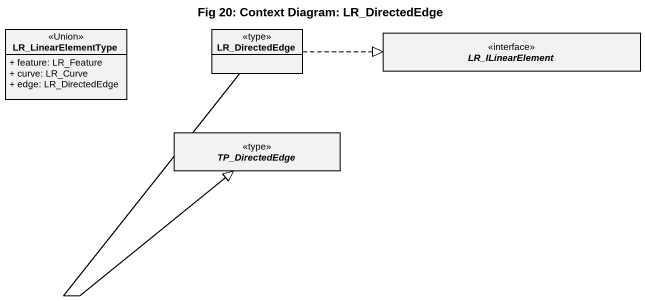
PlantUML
@startuml
title Fig 20: Context Diagram: LR_DirectedEdge
hide circle
hide empty members
skinparam classAttributeIconSize 0
class LR_LinearElementType <<Union>> {
  + feature: LR_Feature
  + curve: LR_Curve
  + edge: LR_DirectedEdge
}
class LR_DirectedEdge <<type>>
interface LR_ILinearElement
abstract class TP_DirectedEdge <<type>>
LR_DirectedEdge .right.|> LR_ILinearElement
LR_DirectedEdge --|> TP_DirectedEdge
@enduml
